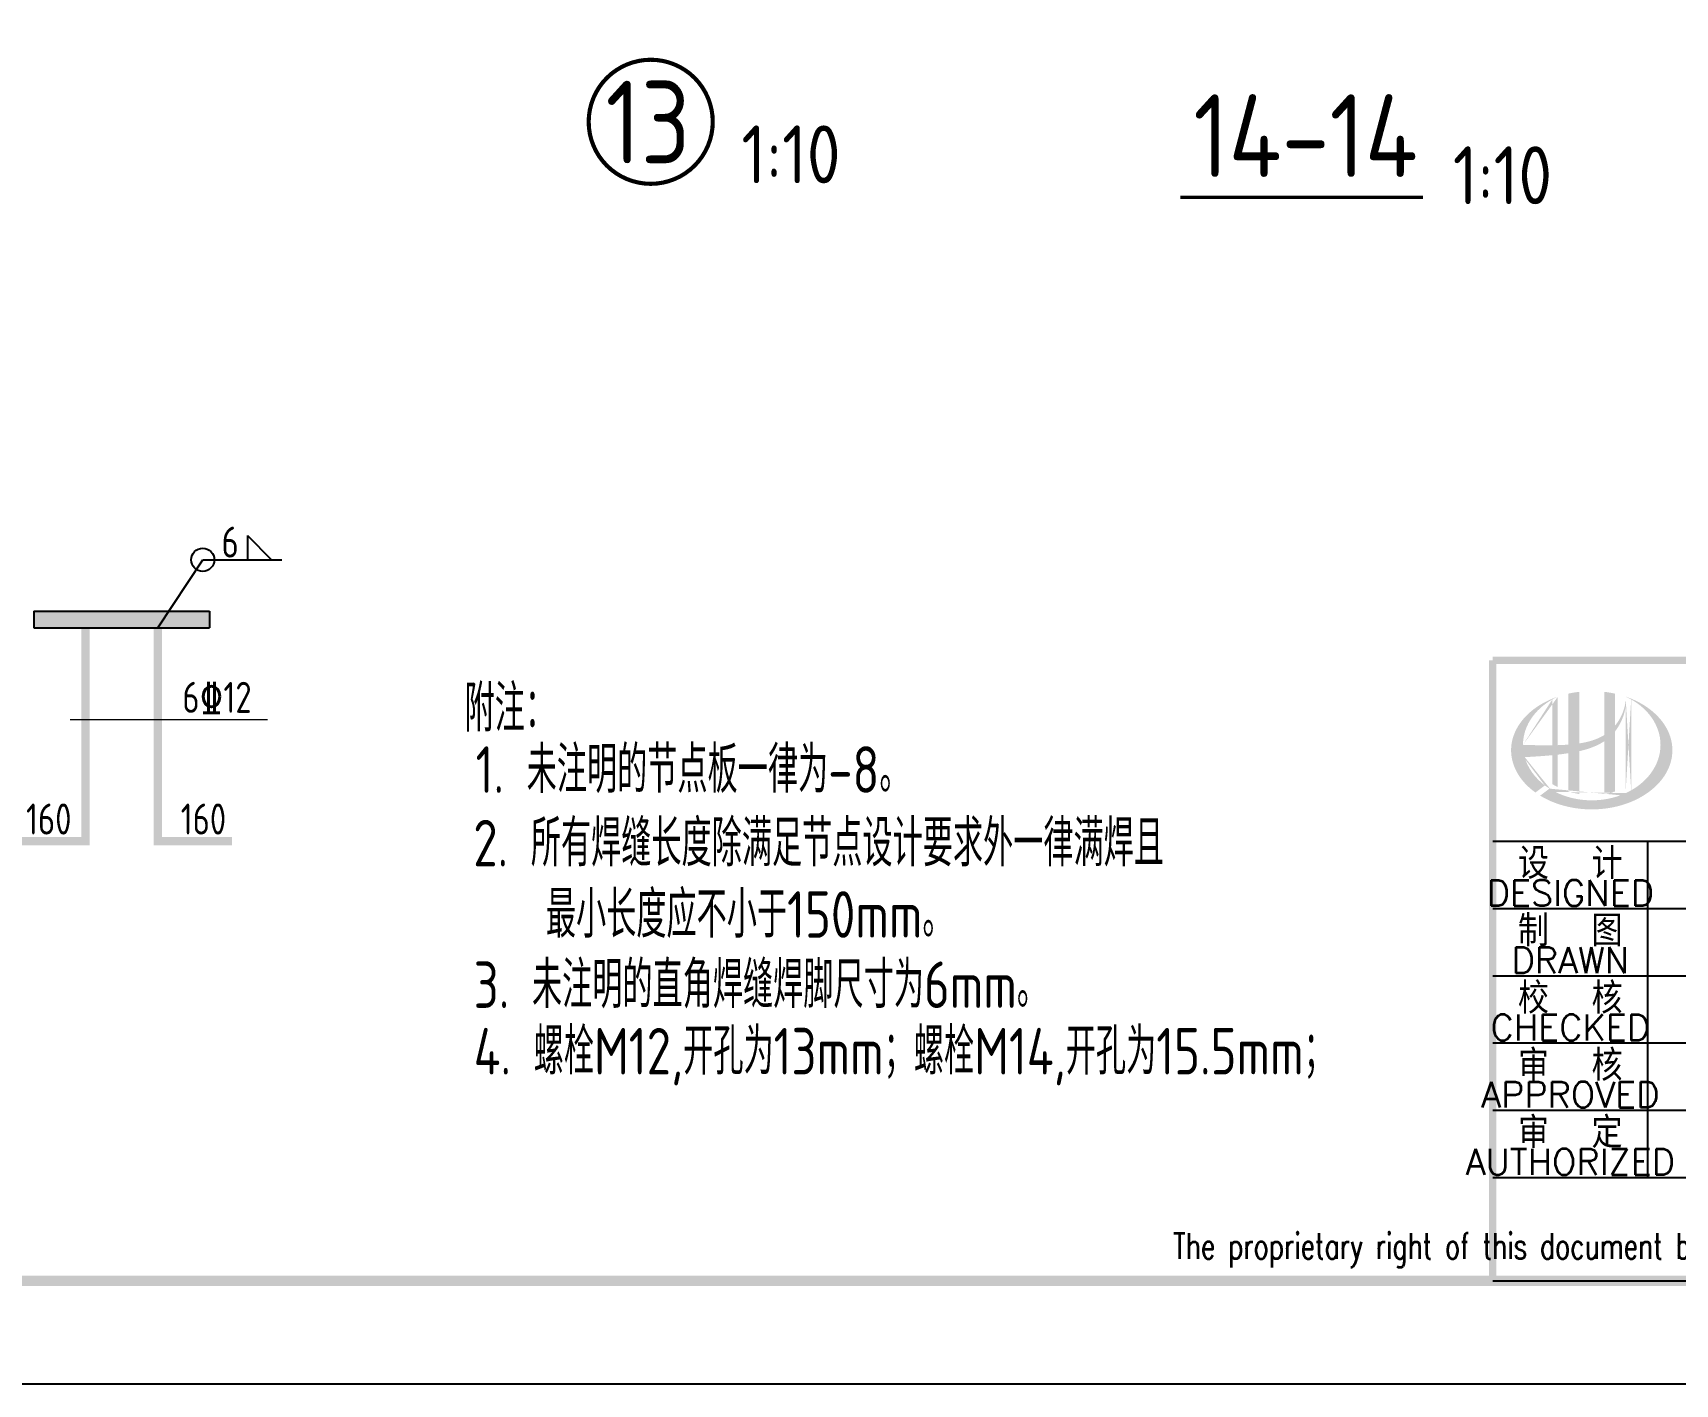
# Model space of a CAD drawing. Header units: millimetres. Extents: x 865974 to 875117, y 41124 to 44891.
# Drawn here: x 869323.8 to 869482.7, y 41123.6 to 41254.3 of the extents above; entities that cross this region are included whole.
import ezdxf
from ezdxf.enums import TextEntityAlignment as Align

# ---------------------------------------------------------------- set-up
doc = ezdxf.new("R2010")
doc.units = ezdxf.units.MM
doc.header["$LTSCALE"] = 1000
doc.header["$MEASUREMENT"] = 0
for name, color, linetype in [('CON', 3, 'Continuous'), ('GJ', 6, 'Continuous'), ('文字', 7, 'Continuous'), ('桩', 6, 'Continuous'), ('梁__实线', 4, 'Continuous')]:
    doc.layers.add(name, color=color, linetype=linetype)
doc.layers.add('LZ', color=64, linetype='Continuous', lineweight=9)
doc.styles.add('ECEC_TQ', font='txt_l.shx', dxfattribs={"bigfont": 'hztxt_l.shx'})
doc.styles.add('GBHZ', font='gbenor.shx', dxfattribs={"width": 0.9, "bigfont": 'gbcbig.shx'})

msp = doc.modelspace()

# ---------------------------------------------------------------- hatches: boundary and pattern name
h = msp.add_hatch(color=256)
edge = h.paths.add_edge_path()
edge.add_spline(control_points=[(869473.396, 41184.821), (869473.457, 41184.835), (869473.518, 41184.849), (869474.009, 41184.968), (869474.435, 41185.097), (869475.185, 41185.409), (869475.514, 41185.578), (869475.823, 41185.784)], knot_values=[61.629012, 61.629012, 61.629012, 61.629012, 63.3304306, 63.3304306, 75.3536336, 75.3536336, 85.3986489, 85.3986489, 85.3986489, 85.3986489], degree=3, periodic=0)
edge.add_line((869475.823, 41185.784), (869475.823, 41180.682))
edge.add_spline(control_points=[(869475.823, 41180.682), (869475.995, 41180.709), (869476.165, 41180.743), (869476.512, 41180.823), (869476.689, 41180.872), (869476.863, 41180.926)], knot_values=[4.9084564, 4.9084564, 4.9084564, 4.9084564, 4.9928212, 4.9928212, 5.0830337, 5.0830337, 5.0830337, 5.0830337], degree=3, periodic=0)
edge.add_line((869476.863, 41180.926), (869476.863, 41186.741))
edge.add_spline(control_points=[(869476.863, 41186.741), (869476.949, 41186.85), (869477.031, 41186.964), (869477.292, 41187.36), (869477.449, 41187.66), (869477.741, 41188.387), (869477.854, 41188.825), (869477.9, 41189.279), (869477.902, 41189.291), (869477.903, 41189.304)], knot_values=[97.9917441, 97.9917441, 97.9917441, 97.9917441, 101.6421898, 101.6421898, 110.3379755, 110.3379755, 121.9343221, 121.9343221, 122.2706915, 122.2706915, 122.2706915, 122.2706915], degree=3, periodic=0)
edge.add_line((869477.903, 41189.304), (869477.903, 41190.008))
edge.add_spline(control_points=[(869477.903, 41190.008), (869477.902, 41189.932), (869477.899, 41189.855), (869477.893, 41189.778)], knot_values=[126.194075, 126.194075, 126.194075, 126.194075, 128.3967624, 128.3967624, 128.3967624, 128.3967624], degree=3, periodic=0)
edge.add_spline(control_points=[(869477.893, 41189.778), (869477.888, 41189.716), (869477.882, 41189.654), (869477.874, 41189.592)], knot_values=[124.4170495, 124.4170495, 124.4170495, 124.4170495, 126.194075, 126.194075, 126.194075, 126.194075], degree=3, periodic=0)
edge.add_spline(control_points=[(869477.874, 41189.592), (869477.863, 41189.501), (869477.848, 41189.409), (869477.83, 41189.318)], knot_values=[121.8052898, 121.8052898, 121.8052898, 121.8052898, 124.4170495, 124.4170495, 124.4170495, 124.4170495], degree=3, periodic=0)
edge.add_spline(control_points=[(869477.83, 41189.318), (869477.806, 41189.197), (869477.777, 41189.076), (869477.742, 41188.956)], knot_values=[118.3157402, 118.3157402, 118.3157402, 118.3157402, 121.8052898, 121.8052898, 121.8052898, 121.8052898], degree=3, periodic=0)
edge.add_spline(control_points=[(869477.742, 41188.956), (869477.707, 41188.834), (869477.667, 41188.714), (869477.621, 41188.595)], knot_values=[114.7959879, 114.7959879, 114.7959879, 114.7959879, 118.3157402, 118.3157402, 118.3157402, 118.3157402], degree=3, periodic=0)
edge.add_spline(control_points=[(869477.621, 41188.595), (869477.576, 41188.479), (869477.527, 41188.363), (869477.472, 41188.25)], knot_values=[111.3296409, 111.3296409, 111.3296409, 111.3296409, 114.7959879, 114.7959879, 114.7959879, 114.7959879], degree=3, periodic=0)
edge.add_spline(control_points=[(869477.472, 41188.25), (869477.417, 41188.134), (869477.357, 41188.021), (869477.292, 41187.91)], knot_values=[107.7952896, 107.7952896, 107.7952896, 107.7952896, 111.3296409, 111.3296409, 111.3296409, 111.3296409], degree=3, periodic=0)
edge.add_spline(control_points=[(869477.292, 41187.91), (869477.229, 41187.802), (869477.162, 41187.696), (869477.091, 41187.594)], knot_values=[104.3435789, 104.3435789, 104.3435789, 104.3435789, 107.7952896, 107.7952896, 107.7952896, 107.7952896], degree=3, periodic=0)
edge.add_spline(control_points=[(869477.091, 41187.594), (869477.019, 41187.49), (869476.943, 41187.389), (869476.863, 41187.292)], knot_values=[100.8506997, 100.8506997, 100.8506997, 100.8506997, 104.3435789, 104.3435789, 104.3435789, 104.3435789], degree=3, periodic=0)
edge.add_line((869476.863, 41187.292), (869476.863, 41190.385))
edge.add_spline(control_points=[(869476.863, 41190.385), (869476.522, 41190.461), (869476.175, 41190.519), (869475.823, 41190.56)], knot_values=[4.4239994, 4.4239994, 4.4239994, 4.4239994, 4.5587406, 4.5587406, 4.5587406, 4.5587406], degree=3, periodic=0)
edge.add_line((869475.823, 41190.56), (869475.823, 41186.379))
edge.add_spline(control_points=[(869475.823, 41186.379), (869475.103, 41185.934), (869474.261, 41185.701), (869473.396, 41185.571)], knot_values=[63.2462151, 63.2462151, 63.2462151, 63.2462151, 87.6891235, 87.6891235, 87.6891235, 87.6891235], degree=3, periodic=0)
edge.add_line((869473.396, 41185.571), (869473.396, 41190.56))
edge.add_spline(control_points=[(869473.396, 41190.56), (869473.045, 41190.519), (869472.697, 41190.461), (869472.356, 41190.385)], knot_values=[4.8660382, 4.8660382, 4.8660382, 4.8660382, 5.0007773, 5.0007773, 5.0007773, 5.0007773], degree=3, periodic=0)
edge.add_line((869472.356, 41190.385), (869472.356, 41185.457))
edge.add_spline(control_points=[(869472.356, 41185.457), (869472.339, 41185.455), (869471.99, 41185.429), (869471.644, 41185.412), (869471.316, 41185.401)], knot_values=[43.6573559, 43.6573559, 43.6573559, 43.6573559, 44.1342527, 53.4970917, 53.4970917, 53.4970917, 53.4970917], degree=3, periodic=0)
edge.add_line((869471.316, 41185.401), (869471.316, 41190.093))
edge.add_spline(control_points=[(869471.316, 41190.093), (869471.146, 41190.034), (869470.978, 41189.971), (869470.814, 41189.904)], knot_values=[5.1415698, 5.1415698, 5.1415698, 5.1415698, 5.2129208, 5.2129208, 5.2129208, 5.2129208], degree=3, periodic=0)
edge.add_spline(control_points=[(869470.814, 41189.904), (869470.745, 41189.875), (869470.677, 41189.846), (869470.354, 41189.705), (869470.109, 41189.582), (869469.874, 41189.45)], knot_values=[5.2129208, 5.2129208, 5.2129208, 5.2129208, 5.2429596, 5.2429596, 5.3556227, 5.3556227, 5.3556227, 5.3556227], degree=3, periodic=0)
edge.add_spline(control_points=[(869469.874, 41189.45), (869469.725, 41189.366), (869469.581, 41189.279), (869469.441, 41189.188)], knot_values=[5.3556227, 5.3556227, 5.3556227, 5.3556227, 5.4269737, 5.4269737, 5.4269737, 5.4269737], degree=3, periodic=0)
edge.add_spline(control_points=[(869469.441, 41189.188), (869469.367, 41189.14), (869469.294, 41189.091), (869469.159, 41188.996), (869469.097, 41188.951), (869469.035, 41188.905)], knot_values=[5.4269737, 5.4269737, 5.4269737, 5.4269737, 5.4647645, 5.4647645, 5.4983247, 5.4983247, 5.4983247, 5.4983247], degree=3, periodic=0)
edge.add_spline(control_points=[(869469.035, 41188.905), (869468.775, 41188.709), (869468.534, 41188.5), (869468.315, 41188.28)], knot_values=[5.4983247, 5.4983247, 5.4983247, 5.4983247, 5.6410266, 5.6410266, 5.6410266, 5.6410266], degree=3, periodic=0)
edge.add_spline(control_points=[(869468.315, 41188.28), (869468.245, 41188.21), (869468.178, 41188.139), (869467.973, 41187.913), (869467.844, 41187.755), (869467.726, 41187.593)], knot_values=[5.6410266, 5.6410266, 5.6410266, 5.6410266, 5.6865694, 5.6865694, 5.7837285, 5.7837285, 5.7837285, 5.7837285], degree=3, periodic=0)
edge.add_spline(control_points=[(869467.726, 41187.593), (869467.575, 41187.385), (869467.442, 41187.171), (869467.311, 41186.922), (869467.295, 41186.89), (869467.279, 41186.858)], knot_values=[5.7837285, 5.7837285, 5.7837285, 5.7837285, 5.9083744, 5.9083744, 5.9264305, 5.9264305, 5.9264305, 5.9264305], degree=3, periodic=0)
edge.add_spline(control_points=[(869467.279, 41186.858), (869467.154, 41186.607), (869467.054, 41186.351), (869466.979, 41186.091)], knot_values=[5.9264305, 5.9264305, 5.9264305, 5.9264305, 6.0691324, 6.0691324, 6.0691324, 6.0691324], degree=3, periodic=0)
edge.add_spline(control_points=[(869466.979, 41186.091), (869466.947, 41185.98), (869466.919, 41185.869), (869466.865, 41185.607), (869466.843, 41185.457), (869466.828, 41185.306)], knot_values=[6.0691324, 6.0691324, 6.0691324, 6.0691324, 6.1301793, 6.1301793, 6.2118343, 6.2118343, 6.2118343, 6.2118343], degree=3, periodic=0)
edge.add_spline(control_points=[(869466.828, 41185.306), (869466.816, 41185.174), (869466.81, 41185.042), (869466.81, 41184.91)], knot_values=[6.2118343, 6.2118343, 6.2118343, 6.2118343, 6.2831853, 6.2831853, 6.2831853, 6.2831853], degree=3, periodic=0)
edge.add_spline(control_points=[(869466.81, 41184.91), (869466.81, 41184.817), (869466.813, 41184.724), (869466.819, 41184.631)], knot_values=[6.2831853, 6.2831853, 6.2831853, 6.2831853, 6.3336547, 6.3336547, 6.3336547, 6.3336547], degree=3, periodic=0)
edge.add_spline(control_points=[(869466.819, 41184.631), (869466.832, 41184.444), (869466.857, 41184.258), (869466.894, 41184.073)], knot_values=[6.3336547, 6.3336547, 6.3336547, 6.3336547, 6.4345936, 6.4345936, 6.4345936, 6.4345936], degree=3, periodic=0)
edge.add_spline(control_points=[(869466.894, 41184.073), (869466.897, 41184.061), (869466.899, 41184.048), (869466.939, 41183.863), (869466.986, 41183.692), (869467.045, 41183.521)], knot_values=[6.4345936, 6.4345936, 6.4345936, 6.4345936, 6.4412784, 6.4412784, 6.5355325, 6.5355325, 6.5355325, 6.5355325], degree=3, periodic=0)
edge.add_spline(control_points=[(869467.045, 41183.521), (869467.108, 41183.339), (869467.183, 41183.159), (869467.27, 41182.981)], knot_values=[6.5355325, 6.5355325, 6.5355325, 6.5355325, 6.6364714, 6.6364714, 6.6364714, 6.6364714], degree=3, periodic=0)
edge.add_spline(control_points=[(869467.27, 41182.981), (869467.292, 41182.936), (869467.315, 41182.891), (869467.408, 41182.715), (869467.485, 41182.585), (869467.569, 41182.456)], knot_values=[6.6364714, 6.6364714, 6.6364714, 6.6364714, 6.6618943, 6.6618943, 6.7374102, 6.7374102, 6.7374102, 6.7374102], degree=3, periodic=0)
edge.add_spline(control_points=[(869467.569, 41182.456), (869467.681, 41182.285), (869467.805, 41182.116), (869467.94, 41181.953)], knot_values=[6.7374102, 6.7374102, 6.7374102, 6.7374102, 6.8383491, 6.8383491, 6.8383491, 6.8383491], degree=3, periodic=0)
edge.add_spline(control_points=[(869467.94, 41181.953), (869467.999, 41181.881), (869468.06, 41181.81), (869468.206, 41181.651), (869468.291, 41181.563), (869468.38, 41181.476)], knot_values=[6.8383491, 6.8383491, 6.8383491, 6.8383491, 6.8825101, 6.8825101, 6.939288, 6.939288, 6.939288, 6.939288], degree=3, periodic=0)
edge.add_spline(control_points=[(869468.38, 41181.476), (869468.538, 41181.323), (869468.706, 41181.174), (869468.885, 41181.032)], knot_values=[6.939288, 6.939288, 6.939288, 6.939288, 7.0402268, 7.0402268, 7.0402268, 7.0402268], degree=3, periodic=0)
edge.add_spline(control_points=[(869468.885, 41181.032), (869468.975, 41180.961), (869469.067, 41180.892), (869469.161, 41180.824)], knot_values=[7.0402268, 7.0402268, 7.0402268, 7.0402268, 7.0906963, 7.0906963, 7.0906963, 7.0906963], degree=3, periodic=0)
edge.add_line((869469.161, 41180.824), (869470.073, 41181.508))
edge.add_ellipse((869474.61, 41185.43), major_axis=(6.65, 0), ratio=0.8066765, start_angle=192.81901, end_angle=226.98533, ccw=False)
edge.add_spline(control_points=[(869468.125, 41184.24), (869468.365, 41184.255), (869468.606, 41184.27), (869469.493, 41184.325), (869470.141, 41184.368), (869470.796, 41184.431)], knot_values=[11.3982633, 11.3982633, 11.3982633, 11.3982633, 18.4072897, 18.4072897, 37.1809397, 37.1809397, 37.1809397, 37.1809397], degree=3, periodic=0)
edge.add_line((869470.796, 41184.431), (869470.796, 41181.64))
edge.add_spline(control_points=[(869470.796, 41181.64), (869470.832, 41181.618), (869470.868, 41181.596), (869471.037, 41181.494), (869471.175, 41181.418), (869471.316, 41181.347)], knot_values=[4.0499446, 4.0499446, 4.0499446, 4.0499446, 4.0720206, 4.0720206, 4.153257, 4.153257, 4.153257, 4.153257], degree=3, periodic=0)
edge.add_line((869471.316, 41181.347), (869471.316, 41184.486))
edge.add_spline(control_points=[(869471.316, 41184.486), (869471.638, 41184.522), (869471.962, 41184.565), (869472.311, 41184.618), (869472.333, 41184.622), (869472.356, 41184.626)], knot_values=[42.1350086, 42.1350086, 42.1350086, 42.1350086, 51.3072277, 51.3072277, 51.9485742, 51.9485742, 51.9485742, 51.9485742], degree=3, periodic=0)
edge.add_line((869472.356, 41184.626), (869472.356, 41180.926))
edge.add_spline(control_points=[(869472.356, 41180.926), (869472.693, 41180.821), (869473.041, 41180.739), (869473.396, 41180.682)], knot_values=[4.3417397, 4.3417397, 4.3417397, 4.3417397, 4.5163155, 4.5163155, 4.5163155, 4.5163155], degree=3, periodic=0)
edge.add_line((869473.396, 41180.682), (869473.396, 41184.821))
edge = h.paths.add_edge_path(flags=16)
edge.add_ellipse((869474.61, 41185.43), major_axis=(6.65, 0), ratio=0.8066765, start_angle=124.98746, end_angle=179.99898, ccw=False)
edge.add_line((869470.796, 41189.826), (869470.796, 41185.389))
edge.add_spline(control_points=[(869470.796, 41185.389), (869469.843, 41185.376), (869468.903, 41185.407), (869467.959, 41185.43)], knot_values=[11.2737302, 11.2737302, 11.2737302, 11.2737302, 38.6875129, 38.6875129, 38.6875129, 38.6875129], degree=3, periodic=0)
edge = h.paths.add_edge_path()
edge.add_spline(control_points=[(869469.621, 41180.519), (869469.932, 41180.329), (869470.263, 41180.156), (869471.109, 41179.784), (869471.642, 41179.606), (869472.749, 41179.34), (869473.324, 41179.253), (869474.485, 41179.175), (869475.072, 41179.184), (869476.228, 41179.299), (869476.797, 41179.405), (869477.887, 41179.705), (869478.408, 41179.9), (869479.377, 41180.369), (869479.825, 41180.643), (869480.624, 41181.252), (869480.976, 41181.588), (869481.57, 41182.303), (869481.811, 41182.681), (869482.175, 41183.462), (869482.297, 41183.865), (869482.423, 41184.677), (869482.426, 41185.086), (869482.311, 41185.901), (869482.193, 41186.306), (869481.837, 41187.094), (869481.599, 41187.476), (869481.011, 41188.197), (869480.661, 41188.537), (869479.863, 41189.153), (869479.415, 41189.431), (869478.603, 41189.828), (869478.259, 41189.97), (869477.903, 41190.093)], knot_values=[0.8864206, 0.8864206, 0.8864206, 0.8864206, 1.0405566, 1.0405566, 1.2611724, 1.2611724, 1.4817883, 1.4817883, 1.7024042, 1.7024042, 1.9230201, 1.9230201, 2.1436359, 2.1436359, 2.3642518, 2.3642518, 2.5848677, 2.5848677, 2.8054836, 2.8054836, 3.0260994, 3.0260994, 3.2467153, 3.2467153, 3.4685202, 3.4685202, 3.6903251, 3.6903251, 3.9121301, 3.9121301, 4.133935, 4.133935, 4.2832086, 4.2832086, 4.2832086, 4.2832086], degree=3, periodic=0)
edge.add_line((869477.903, 41190.093), (869477.903, 41190.092))
edge.add_spline(control_points=[(869477.903, 41190.091), (869477.903, 41190.064), (869477.903, 41190.036), (869477.903, 41190.008)], knot_values=[128.3967624, 128.3967624, 128.3967624, 128.3967624, 129.1921934, 129.1921934, 129.1921934, 129.1921934], degree=3, periodic=0)
edge.add_line((869477.903, 41190.008), (869477.903, 41180.77))
edge.add_ellipse((869474.61, 41185.43), major_axis=(6.65, 0), ratio=0.8066765, start_angle=232.10542, end_angle=299.68334, ccw=False)
edge.add_line((869470.525, 41181.197), (869469.621, 41180.519))
edge = h.paths.add_edge_path(flags=16)
edge.add_ellipse((869474.61, 41185.43), major_axis=(6.65, 0), ratio=0.8066765, start_angle=304.98746, end_angle=415.01211, ccw=False)
edge.add_line((869478.423, 41181.035), (869478.423, 41189.826))

# ---------------------------------------------------------------- linework, layer by layer
for p, q in [((869465.031, 41176.104), (869575.031, 41176.104)), ((869480.031, 41143.604), (869480.031, 41176.104)), ((869465.031, 41169.604), (869520.031, 41169.604)), ((869465.031, 41163.104), (869520.031, 41163.104)), ((869465.031, 41156.604), (869520.031, 41156.604)), ((869465.031, 41150.104), (869520.031, 41150.104)), ((869465.031, 41143.604), (869645.031, 41143.604)), ((869465.031, 41133.604), (869645.031, 41133.604)), ((869655.031, 41123.604), (868814.031, 41123.604))]:
    msp.add_line(p, q)
at = {"color": 0, "const_width": 1}
msp.add_lwpolyline([(869645.031, 41133.604), (868839.031, 41133.604), (868839.031, 41707.604), (869645.031, 41707.604)], close=True, dxfattribs=at)
at = {"linetype": 'ByBlock', "ltscale": 0.5, "const_width": 0.4}
msp.add_lwpolyline([(869377.593, 41245.69, 1), (869389.593, 41245.69, 1)], format="xyb", close=True, dxfattribs=at)
at = {"const_width": 0.7}
for points in [[(869645.031, 41193.604), (869465.031, 41193.604)], [(869465.031, 41193.604), (869465.031, 41133.604)]]:
    msp.add_lwpolyline(points, dxfattribs=at)
at = {"layer": 'GJ'}
for p, q in [((869323.932, 41198.363), (869340.932, 41198.363)), ((869323.932, 41198.363), (869323.932, 41196.763)), ((869340.932, 41198.363), (869340.932, 41196.763)), ((869323.932, 41196.763), (869340.932, 41196.763))]:
    msp.add_line(p, q, dxfattribs=at)
at = {"layer": 'GJ', "const_width": 0.8}
for points in [[(869328.932, 41196.763), (869328.932, 41176.11), (869321.783, 41176.11)], [(869335.932, 41196.763), (869335.932, 41176.11), (869343.081, 41176.11)]]:
    msp.add_lwpolyline(points, dxfattribs=at)
at = {"layer": 'LZ'}
msp.add_line((869327.432, 41187.892), (869346.515, 41187.892), dxfattribs=at)
at = {"layer": '文字', "color": 6, "const_width": 0.32, "elevation": -5}
msp.add_lwpolyline([(869434.825, 41238.39), (869458.298, 41238.39)], dxfattribs=at)
at = {"layer": '桩'}
for p, q in [((869344.583, 41205.673), (869344.583, 41203.329)), ((869344.583, 41205.673), (869346.927, 41203.329)), ((869335.932, 41196.763), (869340.268, 41203.329)), ((869340.268, 41203.329), (869347.9, 41203.329))]:
    msp.add_line(p, q, dxfattribs=at)
msp.add_circle((869340.268, 41203.329), 1.118, dxfattribs=at)
at = {"layer": '梁__实线'}
msp.add_solid([(869323.932, 41196.763), (869323.932, 41198.363), (869340.932, 41196.763), (869340.932, 41198.363)], dxfattribs=at)

# ---------------------------------------------------------------- texts
at = {"style": 'GBHZ', "width": 0.9}
for s, height, p in [('6', 3, (869342.086, 41203.546)), ('6%%13212', 3, (869338.29, 41188.528)), ('附注：', 4.5, (869365.594, 41186.719)), ('1. 未注明的节点板一律为-8。', 4.5, (869366.658, 41180.791)), ('160', 3, (869323.175, 41176.759)), ('160', 3, (869338.135, 41176.759))]:
    msp.add_text(s, height=height, dxfattribs=at).set_placement(p)
at = {"style": 'ECEC_TQ'}
for s, height, p in [('设  计', 3, (869472.531, 41174.104)), ('DESIGNED', 2.5, (869472.531, 41171.104)), ('制  图', 3, (869472.531, 41167.604)), ('DRAWN', 2.5, (869472.531, 41164.604)), ('校  核', 3, (869472.531, 41161.104)), ('CHECKED', 2.5, (869472.531, 41158.104)), ('审  核', 3, (869472.531, 41154.604)), ('APPROVED', 2.5, (869472.531, 41151.604)), ('审  定', 3, (869472.531, 41148.104)), ('AUTHORIZED', 2.5, (869472.531, 41145.104))]:
    msp.add_text(s, height=height, dxfattribs=at).set_placement(p, align=Align.MIDDLE)
at = {"style": 'ECEC_TQ', "width": 0.72}
msp.add_text('The proprietary right of this document belongs to Anhui Huadong Chemical And Medical Engineering  Co.,Ltd.  and any replication or transfer to the 3rd. side is forbidden without its permission. ', height=2.5, dxfattribs=at).set_placement((869555.031, 41136.604), align=Align.MIDDLE)
at = {"layer": 'CON', "color": 7, "ltscale": 0.5, "style": 'GBHZ', "width": 0.9}
for s, p in [('2. 所有焊缝长度除满足节点设计要求外一律满焊且', (869366.427, 41173.681)), ('  最小长度应不小于150mm。', (869369.062, 41166.779)), ('3. 未注明的直角焊缝焊脚尺寸为6mm。', (869366.469, 41159.983)), ('4. 螺栓M12,开孔为13mm；螺栓M14,开孔为15.5mm；', (869366.469, 41153.554))]:
    msp.add_text(s, height=4.5, dxfattribs=at).set_placement(p)
at = {"layer": '文字', "color": 6, "style": 'GBHZ'}
for s, height, p in [('13', 8, (869379.226, 41241.657)), ('14-14', 8, (869436.077, 41240.341, -5)), ('1:10', 5.6, (869392.36, 41239.738, -0.009)), ('1:10', 5.6, (869461.177, 41237.72, -5))]:
    msp.add_text(s, height=height, dxfattribs=at).set_placement(p)

doc.saveas('drawing.dxf')
